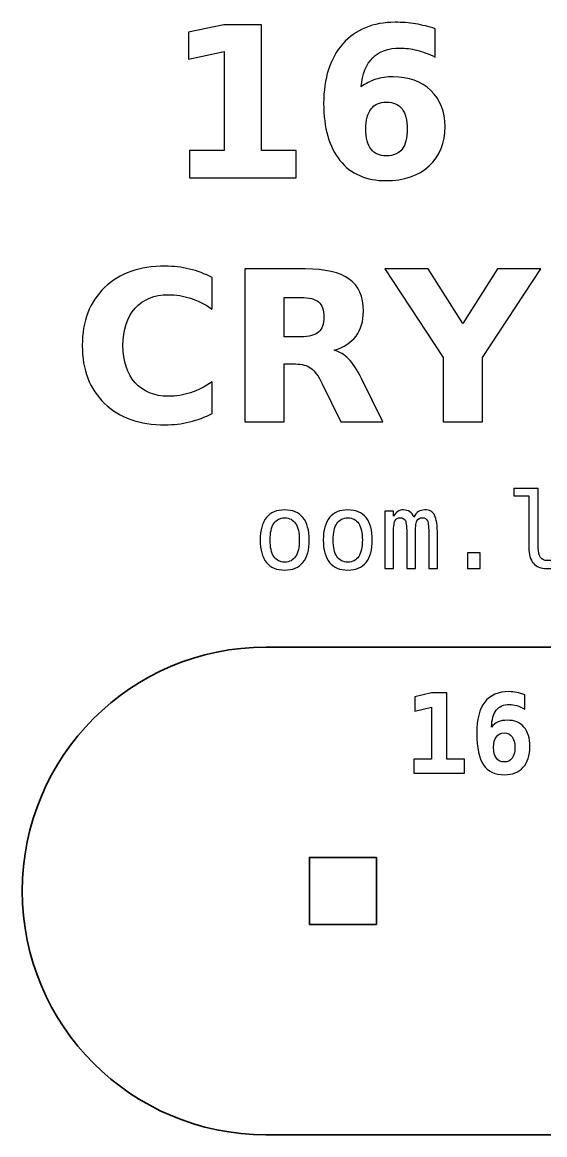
# Model space of a CAD drawing. Header units: centimetres. Extents: x -11.05 to -9.95, y -15.08 to -14.02.
# Drawn here: x -11.05 to -10.551, y -15.082 to -14.022 of the extents above; entities that cross this region are included whole.
import ezdxf

# ---------------------------------------------------------------- set-up
doc = ezdxf.new("R2010")
doc.units = ezdxf.units.CM
doc.header["$MEASUREMENT"] = 0
doc.layers.add('Layer 1', color=7, linetype='Continuous')

msp = doc.modelspace()

# ---------------------------------------------------------------- linework, layer by layer
at = {"layer": 'Layer 1', "color": 7, "lineweight": 35}
msp.add_lwpolyline([(-10.776, -14.882), (-10.712, -14.882), (-10.712, -14.818), (-10.776, -14.818), (-10.776, -14.882)], close=True, dxfattribs=at)
at = {"layer": 'Layer 1', "color": 250}
for points, knots in [([(-10.89049, -14.14388), (-10.89049, -14.14388), (-10.85729, -14.14388), (-10.85729, -14.14388), (-10.85729, -14.14388), (-10.85729, -14.14388), (-10.85729, -14.04965), (-10.85729, -14.04965), (-10.85729, -14.04965), (-10.85729, -14.04965), (-10.89135, -14.05668), (-10.89135, -14.05668), (-10.89135, -14.05668), (-10.89135, -14.05668), (-10.89135, -14.03108), (-10.89135, -14.03108), (-10.89135, -14.03108), (-10.89135, -14.03108), (-10.85749, -14.02405), (-10.85749, -14.02405), (-10.85749, -14.02405), (-10.85749, -14.02405), (-10.82175, -14.02405), (-10.82175, -14.02405), (-10.82175, -14.02405), (-10.82175, -14.02405), (-10.82175, -14.14388), (-10.82175, -14.14388), (-10.82175, -14.14388), (-10.82175, -14.14388), (-10.78855, -14.14388), (-10.78855, -14.14388), (-10.78855, -14.14388), (-10.78855, -14.14388), (-10.78855, -14.16985), (-10.78855, -14.16985), (-10.78855, -14.16985), (-10.78855, -14.16985), (-10.89049, -14.16985), (-10.89049, -14.16985), (-10.89049, -14.16985), (-10.89049, -14.16985), (-10.89049, -14.14388), (-10.89049, -14.14388)], [0, 0, 0, 0, 0.0909091, 0.0909091, 0.0909091, 0.0909091, 0.1818182, 0.1818182, 0.1818182, 0.1818182, 0.2727273, 0.2727273, 0.2727273, 0.2727273, 0.3636364, 0.3636364, 0.3636364, 0.3636364, 0.4545455, 0.4545455, 0.4545455, 0.4545455, 0.5454545, 0.5454545, 0.5454545, 0.5454545, 0.6363636, 0.6363636, 0.6363636, 0.6363636, 0.7272727, 0.7272727, 0.7272727, 0.7272727, 0.8181818, 0.8181818, 0.8181818, 0.8181818, 0.9090909, 0.9090909, 0.9090909, 0.9090909, 1, 1, 1, 1]), ([(-10.65592, -14.02785), (-10.65592, -14.02785), (-10.65592, -14.05482), (-10.65592, -14.05482), (-10.65592, -14.05482), (-10.66212, -14.05188), (-10.66792, -14.04972), (-10.67338, -14.04832), (-10.67338, -14.04832), (-10.67885, -14.04692), (-10.68422, -14.04622), (-10.68942, -14.04622), (-10.68942, -14.04622), (-10.70062, -14.04622), (-10.70932, -14.04932), (-10.71558, -14.05555), (-10.71558, -14.05555), (-10.72182, -14.06175), (-10.72548, -14.07098), (-10.72652, -14.08322), (-10.72652, -14.08322), (-10.72222, -14.08005), (-10.71755, -14.07765), (-10.71255, -14.07605), (-10.71255, -14.07605), (-10.70755, -14.07445), (-10.70208, -14.07365), (-10.69615, -14.07365), (-10.69615, -14.07365), (-10.68125, -14.07365), (-10.66922, -14.07802), (-10.66008, -14.08675), (-10.66008, -14.08675), (-10.65092, -14.09545), (-10.64635, -14.10688), (-10.64635, -14.12102), (-10.64635, -14.12102), (-10.64635, -14.13665), (-10.65145, -14.14915), (-10.66168, -14.15858), (-10.66168, -14.15858), (-10.67188, -14.16798), (-10.68562, -14.17268), (-10.70278, -14.17268), (-10.70278, -14.17268), (-10.72172, -14.17268), (-10.73638, -14.16628), (-10.74678, -14.15348), (-10.74678, -14.15348), (-10.75715, -14.14072), (-10.76235, -14.12255), (-10.76235, -14.09905), (-10.76235, -14.09905), (-10.76235, -14.07498), (-10.75628, -14.05605), (-10.74415, -14.04228), (-10.74415, -14.04228), (-10.73198, -14.02852), (-10.71535, -14.02162), (-10.69418, -14.02162), (-10.69418, -14.02162), (-10.68748, -14.02162), (-10.68098, -14.02215), (-10.67465, -14.02318), (-10.67465, -14.02318), (-10.66835, -14.02422), (-10.66212, -14.02578), (-10.65592, -14.02785)], [0, 0, 0, 0, 0.0588235, 0.0588235, 0.0588235, 0.0588235, 0.1176471, 0.1176471, 0.1176471, 0.1176471, 0.1764706, 0.1764706, 0.1764706, 0.1764706, 0.2352941, 0.2352941, 0.2352941, 0.2352941, 0.2941176, 0.2941176, 0.2941176, 0.2941176, 0.3529412, 0.3529412, 0.3529412, 0.3529412, 0.4117647, 0.4117647, 0.4117647, 0.4117647, 0.4705882, 0.4705882, 0.4705882, 0.4705882, 0.5294118, 0.5294118, 0.5294118, 0.5294118, 0.5882353, 0.5882353, 0.5882353, 0.5882353, 0.6470588, 0.6470588, 0.6470588, 0.6470588, 0.7058824, 0.7058824, 0.7058824, 0.7058824, 0.7647059, 0.7647059, 0.7647059, 0.7647059, 0.8235294, 0.8235294, 0.8235294, 0.8235294, 0.8823529, 0.8823529, 0.8823529, 0.8823529, 0.9411765, 0.9411765, 0.9411765, 0.9411765, 1, 1, 1, 1]), ([(-10.70238, -14.09788), (-10.70898, -14.09788), (-10.71392, -14.10002), (-10.71718, -14.10428), (-10.71718, -14.10428), (-10.72048, -14.10855), (-10.72212, -14.11495), (-10.72212, -14.12345), (-10.72212, -14.12345), (-10.72212, -14.13198), (-10.72048, -14.13838), (-10.71718, -14.14265), (-10.71718, -14.14265), (-10.71392, -14.14692), (-10.70898, -14.14905), (-10.70238, -14.14905), (-10.70238, -14.14905), (-10.69575, -14.14905), (-10.69078, -14.14692), (-10.68752, -14.14265), (-10.68752, -14.14265), (-10.68422, -14.13838), (-10.68258, -14.13198), (-10.68258, -14.12345), (-10.68258, -14.12345), (-10.68258, -14.11495), (-10.68422, -14.10855), (-10.68752, -14.10428), (-10.68752, -14.10428), (-10.69078, -14.10002), (-10.69575, -14.09788), (-10.70238, -14.09788)], [0, 0, 0, 0, 0.125, 0.125, 0.125, 0.125, 0.25, 0.25, 0.25, 0.25, 0.375, 0.375, 0.375, 0.375, 0.5, 0.5, 0.5, 0.5, 0.625, 0.625, 0.625, 0.625, 0.75, 0.75, 0.75, 0.75, 0.875, 0.875, 0.875, 0.875, 1, 1, 1, 1]), ([(-10.86868, -14.39465), (-10.87558, -14.39822), (-10.88278, -14.40092), (-10.89028, -14.40275), (-10.89028, -14.40275), (-10.89775, -14.40458), (-10.90558, -14.40548), (-10.91371, -14.40548), (-10.91371, -14.40548), (-10.93798, -14.40548), (-10.95721, -14.39868), (-10.97141, -14.38512), (-10.97141, -14.38512), (-10.98561, -14.37155), (-10.99271, -14.35315), (-10.99271, -14.32988), (-10.99271, -14.32988), (-10.99271, -14.30658), (-10.98561, -14.28815), (-10.97141, -14.27458), (-10.97141, -14.27458), (-10.95721, -14.26102), (-10.93798, -14.25422), (-10.91371, -14.25422), (-10.91371, -14.25422), (-10.90558, -14.25422), (-10.89775, -14.25512), (-10.89028, -14.25695), (-10.89028, -14.25695), (-10.88278, -14.25878), (-10.87558, -14.26148), (-10.86868, -14.26505), (-10.86868, -14.26505), (-10.86868, -14.26505), (-10.86868, -14.29522), (-10.86868, -14.29522), (-10.86868, -14.29522), (-10.87565, -14.29045), (-10.88251, -14.28698), (-10.88928, -14.28478), (-10.88928, -14.28478), (-10.89605, -14.28255), (-10.90318, -14.28145), (-10.91068, -14.28145), (-10.91068, -14.28145), (-10.92408, -14.28145), (-10.93465, -14.28575), (-10.94231, -14.29435), (-10.94231, -14.29435), (-10.95001, -14.30295), (-10.95385, -14.31478), (-10.95385, -14.32988), (-10.95385, -14.32988), (-10.95385, -14.34495), (-10.95001, -14.35675), (-10.94231, -14.36535), (-10.94231, -14.36535), (-10.93465, -14.37395), (-10.92408, -14.37825), (-10.91068, -14.37825), (-10.91068, -14.37825), (-10.90318, -14.37825), (-10.89605, -14.37715), (-10.88928, -14.37492), (-10.88928, -14.37492), (-10.88251, -14.37272), (-10.87565, -14.36925), (-10.86868, -14.36448), (-10.86868, -14.36448), (-10.86868, -14.36448), (-10.86868, -14.39465), (-10.86868, -14.39465)], [0, 0, 0, 0, 0.0555556, 0.0555556, 0.0555556, 0.0555556, 0.1111111, 0.1111111, 0.1111111, 0.1111111, 0.1666667, 0.1666667, 0.1666667, 0.1666667, 0.2222222, 0.2222222, 0.2222222, 0.2222222, 0.2777778, 0.2777778, 0.2777778, 0.2777778, 0.3333333, 0.3333333, 0.3333333, 0.3333333, 0.3888889, 0.3888889, 0.3888889, 0.3888889, 0.4444444, 0.4444444, 0.4444444, 0.4444444, 0.5, 0.5, 0.5, 0.5, 0.5555556, 0.5555556, 0.5555556, 0.5555556, 0.6111111, 0.6111111, 0.6111111, 0.6111111, 0.6666667, 0.6666667, 0.6666667, 0.6666667, 0.7222222, 0.7222222, 0.7222222, 0.7222222, 0.7777778, 0.7777778, 0.7777778, 0.7777778, 0.8333333, 0.8333333, 0.8333333, 0.8333333, 0.8888889, 0.8888889, 0.8888889, 0.8888889, 0.9444444, 0.9444444, 0.9444444, 0.9444444, 1, 1, 1, 1]), ([(-10.79994, -14.34748), (-10.79994, -14.34748), (-10.79994, -14.40265), (-10.79994, -14.40265), (-10.79994, -14.40265), (-10.79994, -14.40265), (-10.83754, -14.40265), (-10.83754, -14.40265), (-10.83754, -14.40265), (-10.83754, -14.40265), (-10.83754, -14.25685), (-10.83754, -14.25685), (-10.83754, -14.25685), (-10.83754, -14.25685), (-10.78011, -14.25685), (-10.78011, -14.25685), (-10.78011, -14.25685), (-10.76091, -14.25685), (-10.74681, -14.26008), (-10.73788, -14.26652), (-10.73788, -14.26652), (-10.72891, -14.27295), (-10.72444, -14.28315), (-10.72444, -14.29708), (-10.72444, -14.29708), (-10.72444, -14.30672), (-10.72678, -14.31465), (-10.73141, -14.32082), (-10.73141, -14.32082), (-10.73608, -14.32702), (-10.74311, -14.33158), (-10.75248, -14.33448), (-10.75248, -14.33448), (-10.74734, -14.33568), (-10.74271, -14.33832), (-10.73864, -14.34245), (-10.73864, -14.34245), (-10.73458, -14.34658), (-10.73048, -14.35285), (-10.72631, -14.36125), (-10.72631, -14.36125), (-10.72631, -14.36125), (-10.70588, -14.40265), (-10.70588, -14.40265), (-10.70588, -14.40265), (-10.70588, -14.40265), (-10.74594, -14.40265), (-10.74594, -14.40265), (-10.74594, -14.40265), (-10.74594, -14.40265), (-10.76371, -14.36642), (-10.76371, -14.36642), (-10.76371, -14.36642), (-10.76728, -14.35915), (-10.77091, -14.35415), (-10.77461, -14.35148), (-10.77461, -14.35148), (-10.77828, -14.34882), (-10.78318, -14.34748), (-10.78931, -14.34748), (-10.78931, -14.34748), (-10.78931, -14.34748), (-10.79994, -14.34748), (-10.79994, -14.34748)], [0, 0, 0, 0, 0.0625, 0.0625, 0.0625, 0.0625, 0.125, 0.125, 0.125, 0.125, 0.1875, 0.1875, 0.1875, 0.1875, 0.25, 0.25, 0.25, 0.25, 0.3125, 0.3125, 0.3125, 0.3125, 0.375, 0.375, 0.375, 0.375, 0.4375, 0.4375, 0.4375, 0.4375, 0.5, 0.5, 0.5, 0.5, 0.5625, 0.5625, 0.5625, 0.5625, 0.625, 0.625, 0.625, 0.625, 0.6875, 0.6875, 0.6875, 0.6875, 0.75, 0.75, 0.75, 0.75, 0.8125, 0.8125, 0.8125, 0.8125, 0.875, 0.875, 0.875, 0.875, 0.9375, 0.9375, 0.9375, 0.9375, 1, 1, 1, 1]), ([(-10.70388, -14.25685), (-10.70388, -14.25685), (-10.66278, -14.25685), (-10.66278, -14.25685), (-10.66278, -14.25685), (-10.66278, -14.25685), (-10.62954, -14.30882), (-10.62954, -14.30882), (-10.62954, -14.30882), (-10.62954, -14.30882), (-10.59634, -14.25685), (-10.59634, -14.25685), (-10.59634, -14.25685), (-10.59634, -14.25685), (-10.55514, -14.25685), (-10.55514, -14.25685), (-10.55514, -14.25685), (-10.55514, -14.25685), (-10.61071, -14.34122), (-10.61071, -14.34122), (-10.61071, -14.34122), (-10.61071, -14.34122), (-10.61071, -14.40265), (-10.61071, -14.40265), (-10.61071, -14.40265), (-10.61071, -14.40265), (-10.64831, -14.40265), (-10.64831, -14.40265), (-10.64831, -14.40265), (-10.64831, -14.40265), (-10.64831, -14.34122), (-10.64831, -14.34122), (-10.64831, -14.34122), (-10.64831, -14.34122), (-10.70388, -14.25685), (-10.70388, -14.25685)], [0, 0, 0, 0, 0.1111111, 0.1111111, 0.1111111, 0.1111111, 0.2222222, 0.2222222, 0.2222222, 0.2222222, 0.3333333, 0.3333333, 0.3333333, 0.3333333, 0.4444444, 0.4444444, 0.4444444, 0.4444444, 0.5555556, 0.5555556, 0.5555556, 0.5555556, 0.6666667, 0.6666667, 0.6666667, 0.6666667, 0.7777778, 0.7777778, 0.7777778, 0.7777778, 0.8888889, 0.8888889, 0.8888889, 0.8888889, 1, 1, 1, 1]), ([(-10.78411, -14.32152), (-10.77624, -14.32152), (-10.77058, -14.32005), (-10.76718, -14.31712), (-10.76718, -14.31712), (-10.76374, -14.31418), (-10.76204, -14.30935), (-10.76204, -14.30265), (-10.76204, -14.30265), (-10.76204, -14.29602), (-10.76374, -14.29125), (-10.76718, -14.28838), (-10.76718, -14.28838), (-10.77058, -14.28552), (-10.77624, -14.28408), (-10.78411, -14.28408), (-10.78411, -14.28408), (-10.78411, -14.28408), (-10.79994, -14.28408), (-10.79994, -14.28408), (-10.79994, -14.28408), (-10.79994, -14.28408), (-10.79994, -14.32152), (-10.79994, -14.32152), (-10.79994, -14.32152), (-10.79994, -14.32152), (-10.78411, -14.32152), (-10.78411, -14.32152)], [0, 0, 0, 0, 0.1428571, 0.1428571, 0.1428571, 0.1428571, 0.2857143, 0.2857143, 0.2857143, 0.2857143, 0.4285714, 0.4285714, 0.4285714, 0.4285714, 0.5714286, 0.5714286, 0.5714286, 0.5714286, 0.7142857, 0.7142857, 0.7142857, 0.7142857, 0.8571429, 0.8571429, 0.8571429, 0.8571429, 1, 1, 1, 1]), ([(-10.55763, -14.52282), (-10.55763, -14.52686), (-10.5569, -14.52989), (-10.55541, -14.53194), (-10.55541, -14.53194), (-10.55393, -14.53399), (-10.55175, -14.53502), (-10.54885, -14.53502), (-10.54885, -14.53502), (-10.54885, -14.53502), (-10.53835, -14.53502), (-10.53835, -14.53502), (-10.53835, -14.53502), (-10.53835, -14.53502), (-10.53835, -14.54264), (-10.53835, -14.54264), (-10.53835, -14.54264), (-10.53835, -14.54264), (-10.54971, -14.54264), (-10.54971, -14.54264), (-10.54971, -14.54264), (-10.5551, -14.54264), (-10.55925, -14.54091), (-10.5622, -14.53746), (-10.5622, -14.53746), (-10.56515, -14.53401), (-10.56661, -14.52912), (-10.56661, -14.52282), (-10.56661, -14.52282), (-10.56661, -14.52282), (-10.56661, -14.47316), (-10.56661, -14.47316), (-10.56661, -14.47316), (-10.56661, -14.47316), (-10.58101, -14.47316), (-10.58101, -14.47316), (-10.58101, -14.47316), (-10.58101, -14.47316), (-10.58101, -14.46612), (-10.58101, -14.46612), (-10.58101, -14.46612), (-10.58101, -14.46612), (-10.55763, -14.46612), (-10.55763, -14.46612), (-10.55763, -14.46612), (-10.55763, -14.46612), (-10.55763, -14.52282), (-10.55763, -14.52282)], [0, 0, 0, 0, 0.0833333, 0.0833333, 0.0833333, 0.0833333, 0.1666667, 0.1666667, 0.1666667, 0.1666667, 0.25, 0.25, 0.25, 0.25, 0.3333333, 0.3333333, 0.3333333, 0.3333333, 0.4166667, 0.4166667, 0.4166667, 0.4166667, 0.5, 0.5, 0.5, 0.5, 0.5833333, 0.5833333, 0.5833333, 0.5833333, 0.6666667, 0.6666667, 0.6666667, 0.6666667, 0.75, 0.75, 0.75, 0.75, 0.8333333, 0.8333333, 0.8333333, 0.8333333, 0.9166667, 0.9166667, 0.9166667, 0.9166667, 1, 1, 1, 1]), ([(-10.79955, -14.48664), (-10.79196, -14.48664), (-10.78616, -14.48909), (-10.78215, -14.49401), (-10.78215, -14.49401), (-10.77813, -14.49892), (-10.77611, -14.50604), (-10.77611, -14.51534), (-10.77611, -14.51534), (-10.77611, -14.52469), (-10.77811, -14.53181), (-10.78211, -14.53671), (-10.78211, -14.53671), (-10.78613, -14.54161), (-10.79193, -14.54406), (-10.79955, -14.54406), (-10.79955, -14.54406), (-10.80715, -14.54406), (-10.81293, -14.54161), (-10.81695, -14.53671), (-10.81695, -14.53671), (-10.82095, -14.53181), (-10.82295, -14.52469), (-10.82295, -14.51534), (-10.82295, -14.51534), (-10.82295, -14.50604), (-10.82095, -14.49892), (-10.81695, -14.49401), (-10.81695, -14.49401), (-10.81293, -14.48909), (-10.80715, -14.48664), (-10.79955, -14.48664)], [0, 0, 0, 0, 0.125, 0.125, 0.125, 0.125, 0.25, 0.25, 0.25, 0.25, 0.375, 0.375, 0.375, 0.375, 0.5, 0.5, 0.5, 0.5, 0.625, 0.625, 0.625, 0.625, 0.75, 0.75, 0.75, 0.75, 0.875, 0.875, 0.875, 0.875, 1, 1, 1, 1]), ([(-10.73935, -14.48664), (-10.73176, -14.48664), (-10.72596, -14.48909), (-10.72195, -14.49401), (-10.72195, -14.49401), (-10.71793, -14.49892), (-10.71591, -14.50604), (-10.71591, -14.51534), (-10.71591, -14.51534), (-10.71591, -14.52469), (-10.71791, -14.53181), (-10.72191, -14.53671), (-10.72191, -14.53671), (-10.72593, -14.54161), (-10.73173, -14.54406), (-10.73935, -14.54406), (-10.73935, -14.54406), (-10.74695, -14.54406), (-10.75273, -14.54161), (-10.75675, -14.53671), (-10.75675, -14.53671), (-10.76075, -14.53181), (-10.76275, -14.52469), (-10.76275, -14.51534), (-10.76275, -14.51534), (-10.76275, -14.50604), (-10.76075, -14.49892), (-10.75675, -14.49401), (-10.75675, -14.49401), (-10.75273, -14.48909), (-10.74695, -14.48664), (-10.73935, -14.48664)], [0, 0, 0, 0, 0.125, 0.125, 0.125, 0.125, 0.25, 0.25, 0.25, 0.25, 0.375, 0.375, 0.375, 0.375, 0.5, 0.5, 0.5, 0.5, 0.625, 0.625, 0.625, 0.625, 0.75, 0.75, 0.75, 0.75, 0.875, 0.875, 0.875, 0.875, 1, 1, 1, 1]), ([(-10.67623, -14.49352), (-10.67513, -14.49117), (-10.67371, -14.48944), (-10.672, -14.48832), (-10.672, -14.48832), (-10.6703, -14.48721), (-10.66823, -14.48664), (-10.66583, -14.48664), (-10.66583, -14.48664), (-10.66143, -14.48664), (-10.65833, -14.48834), (-10.65653, -14.49174), (-10.65653, -14.49174), (-10.65471, -14.49514), (-10.65381, -14.50154), (-10.65381, -14.51096), (-10.65381, -14.51096), (-10.65381, -14.51096), (-10.65381, -14.54264), (-10.65381, -14.54264), (-10.65381, -14.54264), (-10.65381, -14.54264), (-10.66201, -14.54264), (-10.66201, -14.54264), (-10.66201, -14.54264), (-10.66201, -14.54264), (-10.66201, -14.51134), (-10.66201, -14.51134), (-10.66201, -14.51134), (-10.66201, -14.50362), (-10.66245, -14.49884), (-10.66331, -14.49696), (-10.66331, -14.49696), (-10.66416, -14.49509), (-10.66575, -14.49416), (-10.66803, -14.49416), (-10.66803, -14.49416), (-10.67063, -14.49416), (-10.67241, -14.49516), (-10.67338, -14.49716), (-10.67338, -14.49716), (-10.67433, -14.49916), (-10.67481, -14.50389), (-10.67481, -14.51134), (-10.67481, -14.51134), (-10.67481, -14.51134), (-10.67481, -14.54264), (-10.67481, -14.54264), (-10.67481, -14.54264), (-10.67481, -14.54264), (-10.68301, -14.54264), (-10.68301, -14.54264), (-10.68301, -14.54264), (-10.68301, -14.54264), (-10.68301, -14.51134), (-10.68301, -14.51134), (-10.68301, -14.51134), (-10.68301, -14.50352), (-10.68348, -14.49871), (-10.68441, -14.49689), (-10.68441, -14.49689), (-10.68533, -14.49507), (-10.687, -14.49416), (-10.68941, -14.49416), (-10.68941, -14.49416), (-10.6918, -14.49416), (-10.69345, -14.49516), (-10.69436, -14.49716), (-10.69436, -14.49716), (-10.6953, -14.49916), (-10.69576, -14.50389), (-10.69576, -14.51134), (-10.69576, -14.51134), (-10.69576, -14.51134), (-10.69576, -14.54264), (-10.69576, -14.54264), (-10.69576, -14.54264), (-10.69576, -14.54264), (-10.70391, -14.54264), (-10.70391, -14.54264), (-10.70391, -14.54264), (-10.70391, -14.54264), (-10.70391, -14.48796), (-10.70391, -14.48796), (-10.70391, -14.48796), (-10.70391, -14.48796), (-10.69576, -14.48796), (-10.69576, -14.48796), (-10.69576, -14.48796), (-10.69576, -14.48796), (-10.69576, -14.49264), (-10.69576, -14.49264), (-10.69576, -14.49264), (-10.6947, -14.49069), (-10.69335, -14.48921), (-10.69173, -14.48817), (-10.69173, -14.48817), (-10.69013, -14.48716), (-10.6883, -14.48664), (-10.68625, -14.48664), (-10.68625, -14.48664), (-10.68376, -14.48664), (-10.68171, -14.48721), (-10.68006, -14.48834), (-10.68006, -14.48834), (-10.67841, -14.48949), (-10.67715, -14.49121), (-10.67623, -14.49352)], [0, 0, 0, 0, 0.037037, 0.037037, 0.037037, 0.037037, 0.0740741, 0.0740741, 0.0740741, 0.0740741, 0.1111111, 0.1111111, 0.1111111, 0.1111111, 0.1481481, 0.1481481, 0.1481481, 0.1481481, 0.1851852, 0.1851852, 0.1851852, 0.1851852, 0.2222222, 0.2222222, 0.2222222, 0.2222222, 0.2592593, 0.2592593, 0.2592593, 0.2592593, 0.2962963, 0.2962963, 0.2962963, 0.2962963, 0.3333333, 0.3333333, 0.3333333, 0.3333333, 0.3703704, 0.3703704, 0.3703704, 0.3703704, 0.4074074, 0.4074074, 0.4074074, 0.4074074, 0.4444444, 0.4444444, 0.4444444, 0.4444444, 0.4814815, 0.4814815, 0.4814815, 0.4814815, 0.5185185, 0.5185185, 0.5185185, 0.5185185, 0.5555556, 0.5555556, 0.5555556, 0.5555556, 0.5925926, 0.5925926, 0.5925926, 0.5925926, 0.6296296, 0.6296296, 0.6296296, 0.6296296, 0.6666667, 0.6666667, 0.6666667, 0.6666667, 0.7037037, 0.7037037, 0.7037037, 0.7037037, 0.7407407, 0.7407407, 0.7407407, 0.7407407, 0.7777778, 0.7777778, 0.7777778, 0.7777778, 0.8148148, 0.8148148, 0.8148148, 0.8148148, 0.8518519, 0.8518519, 0.8518519, 0.8518519, 0.8888889, 0.8888889, 0.8888889, 0.8888889, 0.9259259, 0.9259259, 0.9259259, 0.9259259, 0.962963, 0.962963, 0.962963, 0.962963, 1, 1, 1, 1]), ([(-10.79955, -14.49426), (-10.80411, -14.49426), (-10.80756, -14.49602), (-10.80991, -14.49957), (-10.80991, -14.49957), (-10.81226, -14.50312), (-10.81343, -14.50839), (-10.81343, -14.51534), (-10.81343, -14.51534), (-10.81343, -14.52227), (-10.81226, -14.52752), (-10.80991, -14.53109), (-10.80991, -14.53109), (-10.80756, -14.53466), (-10.80411, -14.53644), (-10.79955, -14.53644), (-10.79955, -14.53644), (-10.79496, -14.53644), (-10.7915, -14.53466), (-10.78915, -14.53109), (-10.78915, -14.53109), (-10.7868, -14.52752), (-10.78563, -14.52227), (-10.78563, -14.51534), (-10.78563, -14.51534), (-10.78563, -14.50839), (-10.7868, -14.50312), (-10.78915, -14.49957), (-10.78915, -14.49957), (-10.7915, -14.49602), (-10.79496, -14.49426), (-10.79955, -14.49426)], [0, 0, 0, 0, 0.125, 0.125, 0.125, 0.125, 0.25, 0.25, 0.25, 0.25, 0.375, 0.375, 0.375, 0.375, 0.5, 0.5, 0.5, 0.5, 0.625, 0.625, 0.625, 0.625, 0.75, 0.75, 0.75, 0.75, 0.875, 0.875, 0.875, 0.875, 1, 1, 1, 1]), ([(-10.73935, -14.49426), (-10.74391, -14.49426), (-10.74736, -14.49602), (-10.74971, -14.49957), (-10.74971, -14.49957), (-10.75206, -14.50312), (-10.75323, -14.50839), (-10.75323, -14.51534), (-10.75323, -14.51534), (-10.75323, -14.52227), (-10.75206, -14.52752), (-10.74971, -14.53109), (-10.74971, -14.53109), (-10.74736, -14.53466), (-10.74391, -14.53644), (-10.73935, -14.53644), (-10.73935, -14.53644), (-10.73476, -14.53644), (-10.7313, -14.53466), (-10.72895, -14.53109), (-10.72895, -14.53109), (-10.7266, -14.52752), (-10.72543, -14.52227), (-10.72543, -14.51534), (-10.72543, -14.51534), (-10.72543, -14.50839), (-10.7266, -14.50312), (-10.72895, -14.49957), (-10.72895, -14.49957), (-10.7313, -14.49602), (-10.73476, -14.49426), (-10.73935, -14.49426)], [0, 0, 0, 0, 0.125, 0.125, 0.125, 0.125, 0.25, 0.25, 0.25, 0.25, 0.375, 0.375, 0.375, 0.375, 0.5, 0.5, 0.5, 0.5, 0.625, 0.625, 0.625, 0.625, 0.75, 0.75, 0.75, 0.75, 0.875, 0.875, 0.875, 0.875, 1, 1, 1, 1]), ([(-10.62515, -14.52774), (-10.62515, -14.52774), (-10.61285, -14.52774), (-10.61285, -14.52774), (-10.61285, -14.52774), (-10.61285, -14.52774), (-10.61285, -14.54264), (-10.61285, -14.54264), (-10.61285, -14.54264), (-10.61285, -14.54264), (-10.62515, -14.54264), (-10.62515, -14.54264), (-10.62515, -14.54264), (-10.62515, -14.54264), (-10.62515, -14.52774), (-10.62515, -14.52774)], [0, 0, 0, 0, 0.25, 0.25, 0.25, 0.25, 0.5, 0.5, 0.5, 0.5, 0.75, 0.75, 0.75, 0.75, 1, 1, 1, 1]), ([(-10.67639, -14.72429), (-10.67639, -14.72429), (-10.65951, -14.72429), (-10.65951, -14.72429), (-10.65951, -14.72429), (-10.65951, -14.72429), (-10.65951, -14.67473), (-10.65951, -14.67473), (-10.65951, -14.67473), (-10.65951, -14.67473), (-10.67521, -14.67863), (-10.67521, -14.67863), (-10.67521, -14.67863), (-10.67521, -14.67863), (-10.67521, -14.66503), (-10.67521, -14.66503), (-10.67521, -14.66503), (-10.67521, -14.66503), (-10.65941, -14.66124), (-10.65941, -14.66124), (-10.65941, -14.66124), (-10.65941, -14.66124), (-10.64483, -14.66124), (-10.64483, -14.66124), (-10.64483, -14.66124), (-10.64483, -14.66124), (-10.64483, -14.72429), (-10.64483, -14.72429), (-10.64483, -14.72429), (-10.64483, -14.72429), (-10.62795, -14.72429), (-10.62795, -14.72429), (-10.62795, -14.72429), (-10.62795, -14.72429), (-10.62795, -14.73759), (-10.62795, -14.73759), (-10.62795, -14.73759), (-10.62795, -14.73759), (-10.67639, -14.73759), (-10.67639, -14.73759), (-10.67639, -14.73759), (-10.67639, -14.73759), (-10.67639, -14.72429), (-10.67639, -14.72429)], [0, 0, 0, 0, 0.0909091, 0.0909091, 0.0909091, 0.0909091, 0.1818182, 0.1818182, 0.1818182, 0.1818182, 0.2727273, 0.2727273, 0.2727273, 0.2727273, 0.3636364, 0.3636364, 0.3636364, 0.3636364, 0.4545455, 0.4545455, 0.4545455, 0.4545455, 0.5454545, 0.5454545, 0.5454545, 0.5454545, 0.6363636, 0.6363636, 0.6363636, 0.6363636, 0.7272727, 0.7272727, 0.7272727, 0.7272727, 0.8181818, 0.8181818, 0.8181818, 0.8181818, 0.9090909, 0.9090909, 0.9090909, 0.9090909, 1, 1, 1, 1]), ([(-10.5703, -14.66304), (-10.5703, -14.66304), (-10.5703, -14.67674), (-10.5703, -14.67674), (-10.5703, -14.67674), (-10.57299, -14.67521), (-10.57557, -14.67405), (-10.57805, -14.67329), (-10.57805, -14.67329), (-10.58051, -14.67252), (-10.58288, -14.67213), (-10.58517, -14.67213), (-10.58517, -14.67213), (-10.59062, -14.67213), (-10.59477, -14.67397), (-10.59762, -14.67763), (-10.59762, -14.67763), (-10.60046, -14.6813), (-10.60194, -14.68671), (-10.60208, -14.69387), (-10.60208, -14.69387), (-10.60048, -14.69165), (-10.59844, -14.68999), (-10.59596, -14.68887), (-10.59596, -14.68887), (-10.59346, -14.68777), (-10.59053, -14.68721), (-10.58716, -14.68721), (-10.58716, -14.68721), (-10.58027, -14.68721), (-10.57496, -14.6894), (-10.57121, -14.69374), (-10.57121, -14.69374), (-10.56745, -14.69809), (-10.56559, -14.70425), (-10.56559, -14.71223), (-10.56559, -14.71223), (-10.56559, -14.72078), (-10.5677, -14.72741), (-10.5719, -14.73213), (-10.5719, -14.73213), (-10.57611, -14.73682), (-10.58203, -14.73918), (-10.58967, -14.73918), (-10.58967, -14.73918), (-10.59898, -14.73918), (-10.60573, -14.73605), (-10.60994, -14.72982), (-10.60994, -14.72982), (-10.61415, -14.72357), (-10.61626, -14.7135), (-10.61626, -14.69959), (-10.61626, -14.69959), (-10.61626, -14.68638), (-10.61369, -14.67646), (-10.60854, -14.66986), (-10.60854, -14.66986), (-10.60339, -14.66327), (-10.59568, -14.65997), (-10.58538, -14.65997), (-10.58538, -14.65997), (-10.58299, -14.65997), (-10.58053, -14.66023), (-10.578, -14.66074), (-10.578, -14.66074), (-10.57545, -14.66124), (-10.57288, -14.66201), (-10.5703, -14.66304)], [0, 0, 0, 0, 0.0588235, 0.0588235, 0.0588235, 0.0588235, 0.1176471, 0.1176471, 0.1176471, 0.1176471, 0.1764706, 0.1764706, 0.1764706, 0.1764706, 0.2352941, 0.2352941, 0.2352941, 0.2352941, 0.2941176, 0.2941176, 0.2941176, 0.2941176, 0.3529412, 0.3529412, 0.3529412, 0.3529412, 0.4117647, 0.4117647, 0.4117647, 0.4117647, 0.4705882, 0.4705882, 0.4705882, 0.4705882, 0.5294118, 0.5294118, 0.5294118, 0.5294118, 0.5882353, 0.5882353, 0.5882353, 0.5882353, 0.6470588, 0.6470588, 0.6470588, 0.6470588, 0.7058824, 0.7058824, 0.7058824, 0.7058824, 0.7647059, 0.7647059, 0.7647059, 0.7647059, 0.8235294, 0.8235294, 0.8235294, 0.8235294, 0.8823529, 0.8823529, 0.8823529, 0.8823529, 0.9411765, 0.9411765, 0.9411765, 0.9411765, 1, 1, 1, 1]), ([(-10.59007, -14.69933), (-10.59334, -14.69933), (-10.59583, -14.70052), (-10.59756, -14.70289), (-10.59756, -14.70289), (-10.59929, -14.70526), (-10.60015, -14.70868), (-10.60015, -14.71319), (-10.60015, -14.71319), (-10.60015, -14.71766), (-10.59929, -14.72108), (-10.59756, -14.72345), (-10.59756, -14.72345), (-10.59583, -14.72583), (-10.59334, -14.72701), (-10.59007, -14.72701), (-10.59007, -14.72701), (-10.58679, -14.72701), (-10.58428, -14.72583), (-10.58253, -14.72345), (-10.58253, -14.72345), (-10.58077, -14.72108), (-10.5799, -14.71766), (-10.5799, -14.71319), (-10.5799, -14.71319), (-10.5799, -14.70872), (-10.58077, -14.7053), (-10.58253, -14.70291), (-10.58253, -14.70291), (-10.58428, -14.70052), (-10.58679, -14.69933), (-10.59007, -14.69933)], [0, 0, 0, 0, 0.125, 0.125, 0.125, 0.125, 0.25, 0.25, 0.25, 0.25, 0.375, 0.375, 0.375, 0.375, 0.5, 0.5, 0.5, 0.5, 0.625, 0.625, 0.625, 0.625, 0.75, 0.75, 0.75, 0.75, 0.875, 0.875, 0.875, 0.875, 1, 1, 1, 1])]:
    msp.add_open_spline(points, degree=3, knots=knots, dxfattribs=at)
at = {"layer": 'Layer 1', "color": 7, "lineweight": 35}
msp.add_open_spline([(-10.8175, -15.0825), (-10.94589, -15.0825), (-11.05, -14.97839), (-11.05, -14.85), (-11.05, -14.85), (-11.05, -14.72161), (-10.94589, -14.6175), (-10.8175, -14.6175), (-10.8175, -14.6175), (-10.8175, -14.6175), (-10.1825, -14.6175), (-10.1825, -14.6175), (-10.1825, -14.6175), (-10.05411, -14.6175), (-9.95, -14.72161), (-9.95, -14.85), (-9.95, -14.85), (-9.95, -14.97839), (-10.05411, -15.0825), (-10.1825, -15.0825), (-10.1825, -15.0825), (-10.1825, -15.0825), (-10.8175, -15.0825), (-10.8175, -15.0825)], degree=3, knots=[0, 0, 0, 0, 0.1666667, 0.1666667, 0.1666667, 0.1666667, 0.3333333, 0.3333333, 0.3333333, 0.3333333, 0.5, 0.5, 0.5, 0.5, 0.6666667, 0.6666667, 0.6666667, 0.6666667, 0.8333333, 0.8333333, 0.8333333, 0.8333333, 1, 1, 1, 1], dxfattribs=at)

doc.saveas('drawing.dxf')
